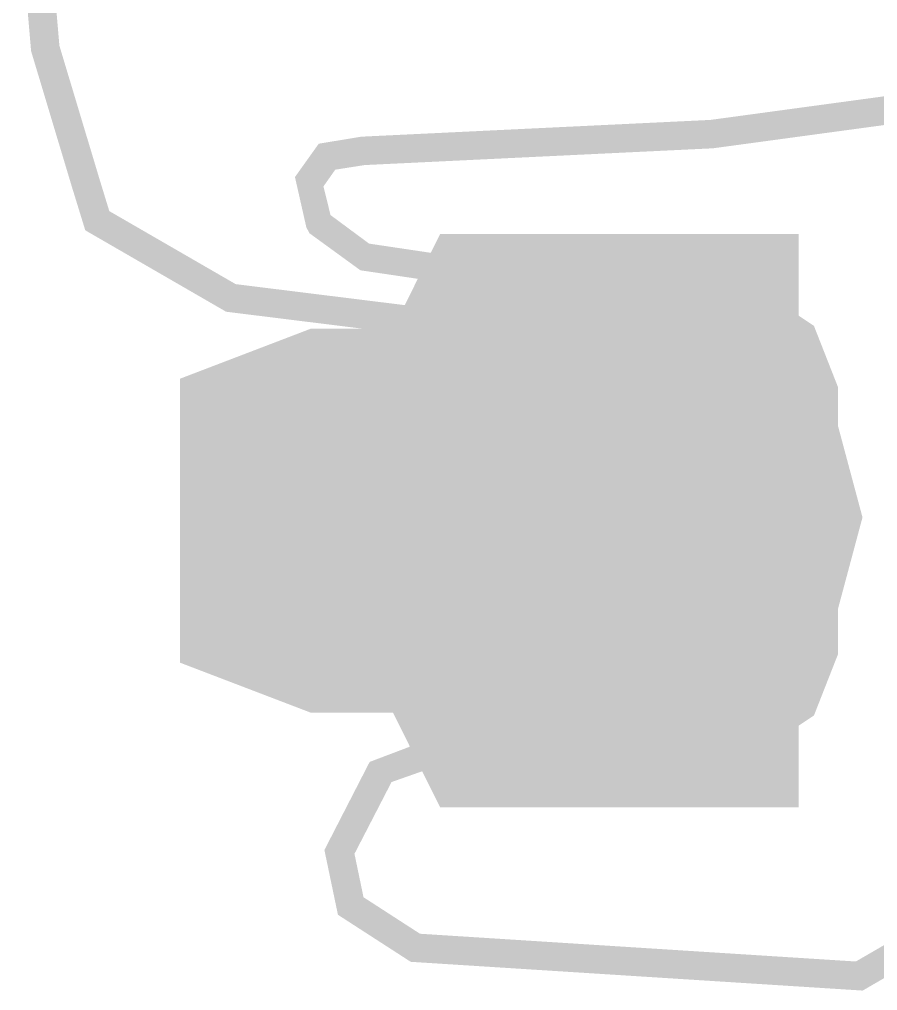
# Model space of a CAD drawing. Extents: x -2.33 to 2.87, y -1.64 to 3.9.
# Drawn here: x -2.325 to 0.668, y -1.639 to 1.748 of the extents above; entities that cross this region are included whole.
import ezdxf

# ---------------------------------------------------------------- set-up
doc = ezdxf.new("R2010")
doc.units = 0
doc.layers.add('COMP', color=252, linetype='CONTINUOUS')

msp = doc.modelspace()

# ---------------------------------------------------------------- linework, layer by layer
at = {"layer": 'COMP'}
for points in [[(-2.3252, 2.1135, -0.9484), (-2.3012, 2.1035, -0.9034), (-2.2612, 1.6421, -0.8826)], [(-2.2967, 2.0974, -0.9898), (-2.3252, 2.1135, -0.9484), (-2.2845, 1.6377, -0.9266)], [(-2.3252, 2.1135, -0.9484), (-2.2612, 1.6421, -0.8826), (-2.2845, 1.6377, -0.9266)], [(-2.3012, 2.1035, -0.9034), (-2.2489, 2.0774, -0.8998), (-2.2119, 1.6515, -0.8811)], [(-2.3012, 2.1035, -0.9034), (-2.2119, 1.6515, -0.8811), (-2.2612, 1.6421, -0.8826)], [(-2.2444, 2.0713, -0.9861), (-2.2967, 2.0974, -0.9898), (-2.2584, 1.6428, -0.9692)], [(-2.2967, 2.0974, -0.9898), (-2.2845, 1.6377, -0.9266), (-2.2584, 1.6428, -0.9692)], [(-2.2444, 2.0713, -0.9861), (-2.2584, 1.6428, -0.9692), (-2.209, 1.6523, -0.9678)], [(-2.2489, 2.0774, -0.8998), (-2.2204, 2.0613, -0.9411), (-2.1858, 1.6566, -0.9237)], [(-2.2489, 2.0774, -0.8998), (-2.1858, 1.6566, -0.9237), (-2.2119, 1.6515, -0.8811)], [(-2.2204, 2.0613, -0.9411), (-2.2444, 2.0713, -0.9861), (-2.209, 1.6523, -0.9678)], [(-2.2204, 2.0613, -0.9411), (-2.209, 1.6523, -0.9678), (-2.1858, 1.6566, -0.9237)], [(-2.2584, 1.6428, -0.9692), (-2.2845, 1.6377, -0.9266), (-2.1412, 1.1609, -0.9509)], [(-2.2845, 1.6377, -0.9266), (-2.2612, 1.6421, -0.8826), (-2.1183, 1.1668, -0.9068)], [(-2.2845, 1.6377, -0.9266), (-2.1183, 1.1668, -0.9068), (-2.1412, 1.1609, -0.9509)], [(-2.2612, 1.6421, -0.8826), (-2.2119, 1.6515, -0.8811), (-2.0704, 1.1813, -0.9053)], [(-2.2612, 1.6421, -0.8826), (-2.0704, 1.1813, -0.9053), (-2.1183, 1.1668, -0.9068)], [(-2.209, 1.6523, -0.9678), (-2.2584, 1.6428, -0.9692), (-2.1162, 1.1694, -0.9934)], [(-2.2584, 1.6428, -0.9692), (-2.1412, 1.1609, -0.9509), (-2.1162, 1.1694, -0.9934)], [(-2.2119, 1.6515, -0.8811), (-2.1858, 1.6566, -0.9237), (-2.0455, 1.1899, -0.9478)], [(-2.2119, 1.6515, -0.8811), (-2.0455, 1.1899, -0.9478), (-2.0704, 1.1813, -0.9053)], [(-2.1858, 1.6566, -0.9237), (-2.209, 1.6523, -0.9678), (-2.0684, 1.1839, -0.9918)], [(-2.209, 1.6523, -0.9678), (-2.1162, 1.1694, -0.9934), (-2.0684, 1.1839, -0.9918)], [(-2.1858, 1.6566, -0.9237), (-2.0684, 1.1839, -0.9918), (-2.0455, 1.1899, -0.9478)], [(1.034, 1.4967, -0.9951), (1.0301, 1.526, -0.9548), (0.0848, 1.3976, -0.9548)], [(1.0301, 1.526, -0.9548), (0.0866, 1.3775, -0.909), (0.0848, 1.3976, -0.9548)], [(1.0301, 1.526, -0.9548), (1.0328, 1.5061, -0.909), (0.0866, 1.3775, -0.909)], [(1.034, 1.4967, -0.9951), (0.0848, 1.3976, -0.9548), (0.0875, 1.3681, -0.9951)], [(1.0328, 1.5061, -0.909), (0.0911, 1.328, -0.9035), (0.0866, 1.3775, -0.909)], [(1.0407, 1.4474, -0.9896), (1.034, 1.4967, -0.9951), (0.0875, 1.3681, -0.9951)], [(1.0328, 1.5061, -0.909), (1.0395, 1.4568, -0.9035), (0.0911, 1.328, -0.9035)], [(1.0395, 1.4568, -0.9035), (0.0938, 1.2986, -0.9439), (0.0911, 1.328, -0.9035)], [(1.0395, 1.4568, -0.9035), (1.0434, 1.4275, -0.9439), (0.0938, 1.2986, -0.9439)], [(1.0407, 1.4474, -0.9896), (0.0875, 1.3681, -0.9951), (0.092, 1.3186, -0.9896)], [(1.0434, 1.4275, -0.9439), (1.0407, 1.4474, -0.9896), (0.092, 1.3186, -0.9896)], [(1.0434, 1.4275, -0.9439), (0.092, 1.3186, -0.9896), (0.0938, 1.2986, -0.9439)], [(0.0875, 1.3681, -0.9951), (0.0848, 1.3976, -0.9548), (-1.1329, 1.3391, -0.9549)], [(0.0848, 1.3976, -0.9548), (-1.1265, 1.3194, -0.9091), (-1.1329, 1.3391, -0.9549)], [(0.0848, 1.3976, -0.9548), (0.0866, 1.3775, -0.909), (-1.1265, 1.3194, -0.9091)], [(0.092, 1.3186, -0.9896), (0.0875, 1.3681, -0.9951), (-1.1336, 1.3093, -0.9952)], [(0.0875, 1.3681, -0.9951), (-1.1329, 1.3391, -0.9549), (-1.1336, 1.3093, -0.9952)], [(0.0866, 1.3775, -0.909), (-1.1208, 1.2699, -0.9035), (-1.1265, 1.3194, -0.9091)], [(0.0866, 1.3775, -0.909), (0.0911, 1.328, -0.9035), (-1.1208, 1.2699, -0.9035)], [(-1.1336, 1.3093, -0.9952), (-1.1329, 1.3391, -0.9549), (-1.2813, 1.3146, -0.9298)], [(-1.1329, 1.3391, -0.9549), (-1.254, 1.3013, -0.8868), (-1.2813, 1.3146, -0.9298)], [(-1.1329, 1.3391, -0.9549), (-1.1265, 1.3194, -0.9091), (-1.254, 1.3013, -0.8868)], [(0.0911, 1.328, -0.9035), (0.0938, 1.2986, -0.9439), (-1.1215, 1.2401, -0.9437)], [(0.0911, 1.328, -0.9035), (-1.1215, 1.2401, -0.9437), (-1.1208, 1.2699, -0.9035)], [(-1.2798, 1.2826, -0.9683), (-1.2813, 1.3146, -0.9298), (-1.3642, 1.1983, -0.8566)], [(-1.2813, 1.3146, -0.9298), (-1.3241, 1.2101, -0.8259), (-1.3642, 1.1983, -0.8566)], [(-1.2813, 1.3146, -0.9298), (-1.254, 1.3013, -0.8868), (-1.3241, 1.2101, -0.8259)], [(-1.254, 1.3013, -0.8868), (-1.2744, 1.1938, -0.8356), (-1.3241, 1.2101, -0.8259)], [(-1.1336, 1.3093, -0.9952), (-1.2813, 1.3146, -0.9298), (-1.2798, 1.2826, -0.9683)], [(-1.1279, 1.2598, -0.9895), (-1.1336, 1.3093, -0.9952), (-1.2798, 1.2826, -0.9683)], [(-1.254, 1.3013, -0.8868), (-1.2253, 1.2561, -0.8823), (-1.2744, 1.1938, -0.8356)], [(-1.1265, 1.3194, -0.9091), (-1.2253, 1.2561, -0.8823), (-1.254, 1.3013, -0.8868)], [(-1.1265, 1.3194, -0.9091), (-1.1208, 1.2699, -0.9035), (-1.2253, 1.2561, -0.8823)], [(0.092, 1.3186, -0.9896), (-1.1336, 1.3093, -0.9952), (-1.1279, 1.2598, -0.9895)], [(0.0938, 1.2986, -0.9439), (0.092, 1.3186, -0.9896), (-1.1279, 1.2598, -0.9895)], [(0.0938, 1.2986, -0.9439), (-1.1279, 1.2598, -0.9895), (-1.1215, 1.2401, -0.9437)], [(-1.2798, 1.2826, -0.9683), (-1.3642, 1.1983, -0.8566), (-1.3547, 1.1702, -0.897)], [(-1.2511, 1.2373, -0.9638), (-1.2798, 1.2826, -0.9683), (-1.3547, 1.1702, -0.897)], [(-1.1279, 1.2598, -0.9895), (-1.2798, 1.2826, -0.9683), (-1.2511, 1.2373, -0.9638)], [(-1.2253, 1.2561, -0.8823), (-1.2648, 1.1656, -0.8761), (-1.2744, 1.1938, -0.8356)], [(-1.2253, 1.2561, -0.8823), (-1.2238, 1.224, -0.9208), (-1.2648, 1.1656, -0.8761)], [(-1.1215, 1.2401, -0.9437), (-1.1279, 1.2598, -0.9895), (-1.2511, 1.2373, -0.9638)], [(-1.1208, 1.2699, -0.9035), (-1.2238, 1.224, -0.9208), (-1.2253, 1.2561, -0.8823)], [(-1.1208, 1.2699, -0.9035), (-1.1215, 1.2401, -0.9437), (-1.2238, 1.224, -0.9208)], [(-1.2511, 1.2373, -0.9638), (-1.3547, 1.1702, -0.897), (-1.305, 1.1538, -0.9068)], [(-1.2238, 1.224, -0.9208), (-1.2511, 1.2373, -0.9638), (-1.305, 1.1538, -0.9068)], [(-1.2238, 1.224, -0.9208), (-1.305, 1.1538, -0.9068), (-1.2648, 1.1656, -0.8761)], [(-1.1215, 1.2401, -0.9437), (-1.2511, 1.2373, -0.9638), (-1.2238, 1.224, -0.9208)], [(-2.0704, 1.1813, -0.9053), (-2.0455, 1.1899, -0.9478), (-2.0117, 1.0796, -0.9454)], [(-2.0455, 1.1899, -0.9478), (-2.0684, 1.1839, -0.9918), (-2.028, 1.0577, -0.9902)], [(-2.0455, 1.1899, -0.9478), (-2.028, 1.0577, -0.9902), (-2.0117, 1.0796, -0.9454)], [(-1.3642, 1.1983, -0.8566), (-1.3241, 1.2101, -0.8259), (-1.2915, 1.0568, -0.7308)], [(-1.3547, 1.1702, -0.897), (-1.3642, 1.1983, -0.8566), (-1.3243, 1.0222, -0.7502)], [(-1.3642, 1.1983, -0.8566), (-1.2915, 1.0568, -0.7308), (-1.3243, 1.0222, -0.7502)], [(-1.3241, 1.2101, -0.8259), (-1.2744, 1.1938, -0.8356), (-1.2476, 1.0713, -0.756)], [(-1.3241, 1.2101, -0.8259), (-1.2476, 1.0713, -0.756), (-1.2915, 1.0568, -0.7308)], [(-1.2744, 1.1938, -0.8356), (-1.2648, 1.1656, -0.8761), (-1.2365, 1.0512, -0.8007)], [(-1.2744, 1.1938, -0.8356), (-1.2365, 1.0512, -0.8007), (-1.2476, 1.0713, -0.756)], [(-2.1162, 1.1694, -0.9934), (-2.1412, 1.1609, -0.9509), (-2.0955, 1.0126, -0.952)], [(-2.1412, 1.1609, -0.9509), (-2.1183, 1.1668, -0.9068), (-2.0792, 1.0345, -0.9072)], [(-2.1412, 1.1609, -0.9509), (-2.0792, 1.0345, -0.9072), (-2.0955, 1.0126, -0.952)], [(-2.1183, 1.1668, -0.9068), (-2.0704, 1.1813, -0.9053), (-2.0373, 1.068, -0.9039)], [(-2.1183, 1.1668, -0.9068), (-2.0373, 1.068, -0.9039), (-2.0792, 1.0345, -0.9072)], [(-2.0684, 1.1839, -0.9918), (-2.1162, 1.1694, -0.9934), (-2.0698, 1.0242, -0.9935)], [(-2.1162, 1.1694, -0.9934), (-2.0955, 1.0126, -0.952), (-2.0698, 1.0242, -0.9935)], [(-2.0704, 1.1813, -0.9053), (-2.0117, 1.0796, -0.9454), (-2.0373, 1.068, -0.9039)], [(-2.0684, 1.1839, -0.9918), (-2.0698, 1.0242, -0.9935), (-2.028, 1.0577, -0.9902)], [(-1.305, 1.1538, -0.9068), (-1.3547, 1.1702, -0.897), (-1.3132, 1.0021, -0.7949)], [(-1.3547, 1.1702, -0.897), (-1.3243, 1.0222, -0.7502), (-1.3132, 1.0021, -0.7949)], [(-1.305, 1.1538, -0.9068), (-1.3132, 1.0021, -0.7949), (-1.2693, 1.0166, -0.8201)], [(-1.2648, 1.1656, -0.8761), (-1.305, 1.1538, -0.9068), (-1.2693, 1.0166, -0.8201)], [(-1.2648, 1.1656, -0.8761), (-1.2693, 1.0166, -0.8201), (-1.2365, 1.0512, -0.8007)], [(-2.0792, 1.0345, -0.9072), (-2.0373, 1.068, -0.9039), (-1.588, 0.8061, -0.7234)], [(-2.028, 1.0577, -0.9902), (-2.0698, 1.0242, -0.9935), (-1.5872, 0.7475, -0.8046)], [(-2.0373, 1.068, -0.9039), (-2.0117, 1.0796, -0.9454), (-1.5709, 0.8249, -0.767)], [(-2.0373, 1.068, -0.9039), (-1.5709, 0.8249, -0.767), (-1.588, 0.8061, -0.7234)], [(-2.0117, 1.0796, -0.9454), (-2.028, 1.0577, -0.9902), (-1.5705, 0.7956, -0.8077)], [(-2.028, 1.0577, -0.9902), (-1.5872, 0.7475, -0.8046), (-1.5705, 0.7956, -0.8077)], [(-2.0117, 1.0796, -0.9454), (-1.5705, 0.7956, -0.8077), (-1.5709, 0.8249, -0.767)], [(-1.3243, 1.0222, -0.7502), (-1.2915, 1.0568, -0.7308), (-1.1273, 0.9336, -0.6324)], [(-1.2915, 1.0568, -0.7308), (-1.2476, 1.0713, -0.756), (-1.1056, 0.9662, -0.6661)], [(-1.2915, 1.0568, -0.7308), (-1.1056, 0.9662, -0.6661), (-1.1273, 0.9336, -0.6324)], [(-1.2365, 1.0512, -0.8007), (-1.2693, 1.0166, -0.8201), (-1.1143, 0.9058, -0.7278)], [(-1.2476, 1.0713, -0.756), (-1.2365, 1.0512, -0.8007), (-1.0991, 0.9523, -0.7139)], [(-1.2476, 1.0713, -0.756), (-1.0991, 0.9523, -0.7139), (-1.1056, 0.9662, -0.6661)], [(-1.2365, 1.0512, -0.8007), (-1.1143, 0.9058, -0.7278), (-1.0991, 0.9523, -0.7139)], [(-2.0955, 1.0126, -0.952), (-2.0792, 1.0345, -0.9072), (-1.6047, 0.758, -0.7203)], [(-2.0698, 1.0242, -0.9935), (-2.0955, 1.0126, -0.952), (-1.6043, 0.7287, -0.7609)], [(-2.0792, 1.0345, -0.9072), (-1.588, 0.8061, -0.7234), (-1.6047, 0.758, -0.7203)], [(-2.0698, 1.0242, -0.9935), (-1.6043, 0.7287, -0.7609), (-1.5872, 0.7475, -0.8046)], [(-1.3132, 1.0021, -0.7949), (-1.3243, 1.0222, -0.7502), (-1.1425, 0.8871, -0.6463)], [(-1.3243, 1.0222, -0.7502), (-1.1273, 0.9336, -0.6324), (-1.1425, 0.8871, -0.6463)], [(-1.2693, 1.0166, -0.8201), (-1.3132, 1.0021, -0.7949), (-1.136, 0.8732, -0.694)], [(-1.2693, 1.0166, -0.8201), (-1.136, 0.8732, -0.694), (-1.1143, 0.9058, -0.7278)], [(-2.0955, 1.0126, -0.952), (-1.6047, 0.758, -0.7203), (-1.6043, 0.7287, -0.7609)], [(-1.3132, 1.0021, -0.7949), (-1.1425, 0.8871, -0.6463), (-1.136, 0.8732, -0.694)], [(-0.8578, 1, -0.7156), (-1.022, 0.67, -0.3856), (-1.022, -0.67, -0.3856)], [(-0.8578, 1, 1.2844), (-1.022, 0.67, 0.9544), (-1.022, 0.67, -0.3856)], [(-0.8578, 1, -0.7156), (-1.022, -0.67, -0.3856), (-0.8578, -1, -0.7156)], [(-0.8578, -1, 1.2844), (-1.022, 0.67, 0.9544), (-0.8578, 1, 1.2844)], [(-0.8578, 1, 1.2844), (-1.022, 0.67, -0.3856), (-0.8578, 1, -0.7156)], [(0.3922, 1, -0.7156), (0.3922, 1, 1.2844), (-0.8578, 1, 1.2844)], [(-0.8578, -1, 1.2844), (-0.8578, 1, 1.2844), (0.3922, 1, 1.2844)], [(-0.8578, 1, -0.7156), (-0.8578, -1, -0.7156), (0.3922, -1, -0.7156)], [(0.3922, 1, -0.7156), (-0.8578, 1, 1.2844), (-0.8578, 1, -0.7156)], [(-0.8578, -1, 1.2844), (0.3922, 1, 1.2844), (0.3922, -1, 1.2844)], [(-0.8578, 1, -0.7156), (0.3922, -1, -0.7156), (0.3922, 1, -0.7156)], [(0.3922, 1, -0.7156), (0.3922, 0.751, -0.4666), (0.3922, 0.751, 1.0354)], [(0.3922, 1, 1.2844), (0.3922, 0.751, 1.0354), (0.3922, -0.751, 1.0354)], [(0.3922, -1, -0.7156), (0.3922, 0.751, -0.4666), (0.3922, 1, -0.7156)], [(0.3922, 1, -0.7156), (0.3922, 0.751, 1.0354), (0.3922, 1, 1.2844)], [(0.3922, 1, 1.2844), (0.3922, -0.751, 1.0354), (0.3922, -1, 1.2844)], [(-1.1273, 0.9336, -0.6324), (-1.1056, 0.9662, -0.6661), (-0.7705, 0.9163, -0.6319)], [(-1.0991, 0.9523, -0.7139), (-1.1143, 0.9058, -0.7278), (-0.7733, 0.8555, -0.6935)], [(-1.1056, 0.9662, -0.6661), (-1.0991, 0.9523, -0.7139), (-0.7676, 0.9033, -0.6801)], [(-1.1056, 0.9662, -0.6661), (-0.7676, 0.9033, -0.6801), (-0.7705, 0.9163, -0.6319)], [(-1.0991, 0.9523, -0.7139), (-0.7733, 0.8555, -0.6935), (-0.7676, 0.9033, -0.6801)], [(-1.1425, 0.8871, -0.6463), (-1.1273, 0.9336, -0.6324), (-0.7792, 0.8815, -0.5971)], [(-1.1273, 0.9336, -0.6324), (-0.7705, 0.9163, -0.6319), (-0.7792, 0.8815, -0.5971)], [(-0.7792, 0.8815, -0.6202), (-0.7705, 0.9163, -0.655), (-0.782, 0.8207, -0.6818)], [(-0.7705, 0.9163, -0.655), (-0.7676, 0.9033, -0.7032), (-0.782, 0.8207, -0.6818)], [(-1.136, 0.8732, -0.694), (-1.1425, 0.8871, -0.6463), (-0.785, 0.8337, -0.6105)], [(-1.1425, 0.8871, -0.6463), (-0.7792, 0.8815, -0.5971), (-0.785, 0.8337, -0.6105)], [(-1.1143, 0.9058, -0.7278), (-1.136, 0.8732, -0.694), (-0.782, 0.8207, -0.6587)], [(-1.1143, 0.9058, -0.7278), (-0.782, 0.8207, -0.6587), (-0.7733, 0.8555, -0.6935)], [(-0.785, 0.8337, -0.6336), (-0.7792, 0.8815, -0.6202), (-0.782, 0.8207, -0.6818)], [(-0.7676, 0.9033, -0.7032), (-0.7733, 0.8555, -0.7166), (-0.782, 0.8207, -0.6818)], [(-1.136, 0.8732, -0.694), (-0.785, 0.8337, -0.6105), (-0.782, 0.8207, -0.6587)], [(-1.588, 0.8061, -0.7234), (-1.5709, 0.8249, -0.767), (-0.8027, 0.7295, -0.6408)], [(-1.5709, 0.8249, -0.767), (-1.5705, 0.7956, -0.8077), (-0.7998, 0.6997, -0.6809)], [(-1.5709, 0.8249, -0.767), (-0.7998, 0.6997, -0.6809), (-0.8027, 0.7295, -0.6408)], [(-1.6047, 0.758, -0.7203), (-1.588, 0.8061, -0.7234), (-0.8126, 0.71, -0.5958)], [(-1.588, 0.8061, -0.7234), (-0.8027, 0.7295, -0.6408), (-0.8126, 0.71, -0.5958)], [(-1.5705, 0.7956, -0.8077), (-1.5872, 0.7475, -0.8046), (-0.8068, 0.6504, -0.676)], [(-1.5705, 0.7956, -0.8077), (-0.8068, 0.6504, -0.676), (-0.7998, 0.6997, -0.6809)], [(-0.1672, 0.794, -1.0328), (-0.1672, 0.794, -0.7174), (-0.5584, 0.6892, -0.7174)], [(-0.1672, 0.794, -0.7174), (-0.1672, 0.0116, -0.7174), (-0.5584, 0.6892, -0.7174)], [(0.224, 0.6892, -1.0328), (-0.1672, 0.794, -1.0328), (-0.5584, 0.6892, -1.0328)], [(-0.1672, 0.794, -1.0328), (-0.5584, 0.6892, -0.7174), (-0.5584, 0.6892, -1.0328)], [(0.224, 0.6892, -1.0328), (0.224, 0.6892, -0.7174), (-0.1672, 0.794, -0.7174)], [(0.224, 0.6892, -0.7174), (-0.1672, 0.0116, -0.7174), (-0.1672, 0.794, -0.7174)], [(0.224, 0.6892, -1.0328), (-0.1672, 0.794, -0.7174), (-0.1672, 0.794, -1.0328)], [(-1.6043, 0.7287, -0.7609), (-1.6047, 0.758, -0.7203), (-0.8195, 0.6607, -0.5909)], [(-1.6047, 0.758, -0.7203), (-0.8126, 0.71, -0.5958), (-0.8195, 0.6607, -0.5909)], [(-1.5872, 0.7475, -0.8046), (-1.6043, 0.7287, -0.7609), (-0.8166, 0.6309, -0.631)], [(-1.5872, 0.7475, -0.8046), (-0.8166, 0.6309, -0.631), (-0.8068, 0.6504, -0.676)], [(0.3922, -0.751, -0.4666), (0.3382, -0.751, -0.4666), (0.3382, 0.751, -0.4666)], [(0.3922, 0.751, -0.4666), (0.3382, 0.751, -0.4666), (0.3382, 0.751, 1.0354)], [(0.3922, 0.751, 1.0354), (0.3382, 0.751, 1.0354), (0.3382, -0.751, 1.0354)], [(0.3382, 0.751, 1.0354), (0.4458, 0.6795, 0.9639), (0.4458, -0.6795, 0.9639)], [(0.3382, 0.751, -0.4666), (0.4458, 0.6795, -0.3951), (0.4458, 0.6795, 0.9639)], [(0.3922, -0.751, -0.4666), (0.3382, 0.751, -0.4666), (0.3922, 0.751, -0.4666)], [(0.3922, 0.751, -0.4666), (0.3382, 0.751, 1.0354), (0.3922, 0.751, 1.0354)], [(0.3922, 0.751, 1.0354), (0.3382, -0.751, 1.0354), (0.3922, -0.751, 1.0354)], [(0.3382, 0.751, 1.0354), (0.4458, -0.6795, 0.9639), (0.3382, -0.751, 1.0354)], [(0.3382, 0.751, -0.4666), (0.4458, 0.6795, 0.9639), (0.3382, 0.751, 1.0354)], [(0.3382, -0.751, -0.4666), (0.4458, 0.6795, -0.3951), (0.3382, 0.751, -0.4666)], [(0.3922, -1, -0.7156), (0.3922, -0.751, -0.4666), (0.3922, 0.751, -0.4666)], [(-1.6043, 0.7287, -0.7609), (-0.8195, 0.6607, -0.5909), (-0.8166, 0.6309, -0.631)], [(-0.8166, 0.6309, -0.6541), (-0.8195, 0.6607, -0.614), (-0.8027, 0.7295, -0.664)], [(-0.8195, 0.6607, -0.614), (-0.8126, 0.71, -0.619), (-0.8027, 0.7295, -0.664)], [(-0.8166, 0.6309, -0.6541), (-0.8027, 0.7295, -0.664), (-0.7998, 0.6997, -0.704)], [(-0.5584, 0.6892, -1.0328), (-0.8448, 0.4028, -1.0328), (-0.9497, 0.0116, -1.0328)], [(-0.5584, 0.6892, -1.0328), (-0.9497, 0.0116, -1.0328), (-0.5584, -0.6661, -1.0328)], [(-0.5584, 0.6892, -1.0328), (-0.5584, 0.6892, -0.7174), (-0.8448, 0.4028, -0.7174)], [(-0.5584, 0.6892, -0.7174), (-0.1672, 0.0116, -0.7174), (-0.8448, 0.4028, -0.7174)], [(-0.5584, 0.6892, -1.0328), (-0.8448, 0.4028, -0.7174), (-0.8448, 0.4028, -1.0328)], [(-0.8166, 0.6309, -0.6541), (-0.7998, 0.6997, -0.704), (-0.8068, 0.6504, -0.6991)], [(0.224, -0.6661, -1.0328), (0.224, 0.6892, -1.0328), (-0.5584, 0.6892, -1.0328)], [(0.224, -0.6661, -1.0328), (-0.5584, 0.6892, -1.0328), (-0.5584, -0.6661, -1.0328)], [(0.5104, 0.4028, -0.7174), (-0.1672, 0.0116, -0.7174), (0.224, 0.6892, -0.7174)], [(0.5104, 0.4028, -1.0328), (0.5104, 0.4028, -0.7174), (0.224, 0.6892, -0.7174)], [(0.224, 0.6892, -1.0328), (0.224, -0.6661, -1.0328), (0.6152, 0.0116, -1.0328)], [(0.224, 0.6892, -1.0328), (0.6152, 0.0116, -1.0328), (0.5104, 0.4028, -1.0328)], [(0.5104, 0.4028, -1.0328), (0.224, 0.6892, -0.7174), (0.224, 0.6892, -1.0328)], [(0.3382, -0.751, -0.4666), (0.4458, -0.6795, -0.3951), (0.4458, 0.6795, -0.3951)], [(0.4458, 0.6795, 0.9639), (0.5301, 0.4649, 0.7493), (0.5301, -0.4649, 0.7493)], [(0.4458, 0.6795, -0.3951), (0.5301, 0.4649, -0.1805), (0.5301, 0.4649, 0.7493)], [(0.4458, 0.6795, 0.9639), (0.5301, -0.4649, 0.7493), (0.4458, -0.6795, 0.9639)], [(0.4458, 0.6795, -0.3951), (0.5301, 0.4649, 0.7493), (0.4458, 0.6795, 0.9639)], [(0.4458, -0.6795, -0.3951), (0.5301, 0.4649, -0.1805), (0.4458, 0.6795, -0.3951)], [(-1.3077, 0.67, -0.3856), (-1.7651, 0.4951, -0.2107), (-1.7651, -0.4951, -0.2107)], [(-1.3077, 0.67, 0.9544), (-1.7651, 0.4951, 0.7795), (-1.7651, 0.4951, -0.2107)], [(-1.3077, 0.67, -0.3856), (-1.7651, -0.4951, -0.2107), (-1.3077, -0.67, -0.3856)], [(-1.3077, -0.67, 0.9544), (-1.7651, 0.4951, 0.7795), (-1.3077, 0.67, 0.9544)], [(-1.3077, 0.67, 0.9544), (-1.7651, 0.4951, -0.2107), (-1.3077, 0.67, -0.3856)], [(-1.022, 0.67, -0.3856), (-1.3077, 0.67, -0.3856), (-1.3077, -0.67, -0.3856)], [(-1.022, -0.67, 0.9544), (-1.3077, -0.67, 0.9544), (-1.3077, 0.67, 0.9544)], [(-1.022, 0.67, 0.9544), (-1.3077, 0.67, 0.9544), (-1.3077, 0.67, -0.3856)], [(-1.022, 0.67, -0.3856), (-1.3077, -0.67, -0.3856), (-1.022, -0.67, -0.3856)], [(-1.022, -0.67, 0.9544), (-1.3077, 0.67, 0.9544), (-1.022, 0.67, 0.9544)], [(-1.022, 0.67, 0.9544), (-1.3077, 0.67, -0.3856), (-1.022, 0.67, -0.3856)], [(-0.8578, -1, 1.2844), (-1.022, -0.67, 0.9544), (-1.022, 0.67, 0.9544)], [(-1.7651, 0.4951, -0.2107), (-1.7651, 0.0039, -0.1367), (-1.7651, -0.1961, -0.1367)], [(-1.7651, 0.4951, -0.2107), (-1.7651, 0.2039, -0.1367), (-1.7651, 0.0039, -0.1367)], [(-1.7651, 0.4951, -0.2107), (-1.7651, 0.4039, -0.1367), (-1.7651, 0.2039, -0.1367)], [(-1.7651, 0.4951, -0.2107), (-1.7651, 0.4211, -0.1367), (-1.7651, 0.4039, -0.1367)], [(-1.7651, 0.4039, 0.7055), (-1.7651, 0.4211, 0.7055), (-1.7651, 0.4951, 0.7795)], [(-1.7651, 0.2039, 0.7055), (-1.7651, 0.4039, 0.7055), (-1.7651, 0.4951, 0.7795)], [(-1.7651, 0.0039, 0.7055), (-1.7651, 0.2039, 0.7055), (-1.7651, 0.4951, 0.7795)], [(-1.7651, -0.1961, 0.7055), (-1.7651, 0.0039, 0.7055), (-1.7651, 0.4951, 0.7795)], [(-1.3077, -0.67, 0.9544), (-1.7651, -0.4951, 0.7795), (-1.7651, 0.4951, 0.7795)], [(-1.7651, 0.4951, 0.7795), (-1.7651, 0.4211, 0.7055), (-1.7651, 0.4211, -0.1367)], [(-1.7651, 0.4951, -0.2107), (-1.7651, -0.1961, -0.1367), (-1.7651, -0.4951, -0.2107)], [(-1.7651, -0.1961, 0.7055), (-1.7651, 0.4951, 0.7795), (-1.7651, -0.4951, 0.7795)], [(-1.7651, 0.4951, 0.7795), (-1.7651, 0.4211, -0.1367), (-1.7651, 0.4951, -0.2107)], [(0.4458, -0.6795, -0.3951), (0.5301, -0.4649, -0.1805), (0.5301, 0.4649, -0.1805)], [(0.5301, 0.4649, 0.7493), (0.525, 0.191, 0.4754), (0.525, -0.191, 0.4754)], [(0.5301, 0.4649, -0.1805), (0.525, 0.191, 0.0934), (0.525, 0.191, 0.4754)], [(0.5301, 0.4649, 0.7493), (0.525, -0.191, 0.4754), (0.5301, -0.4649, 0.7493)], [(0.5301, 0.4649, -0.1805), (0.525, 0.191, 0.4754), (0.5301, 0.4649, 0.7493)], [(0.5301, -0.4649, -0.1805), (0.525, 0.191, 0.0934), (0.5301, 0.4649, -0.1805)], [(-1.7651, 0.4039, -0.1367), (-1.7651, 0.4211, -0.1367), (-1.7651, 0.4211, 0.7055)], [(-1.7651, 0.4039, -0.1367), (-1.7651, 0.4211, 0.7055), (-1.7651, 0.4039, 0.7055)], [(-1.7651, 0.4039, -0.1367), (-1.7651, 0.3739, -0.1067), (-1.7651, 0.2339, -0.1067)], [(-1.7651, 0.4039, 0.7055), (-1.7651, 0.3739, 0.6755), (-1.7651, 0.3739, -0.1067)], [(-1.7651, 0.4039, -0.1367), (-1.7651, 0.2339, -0.1067), (-1.7651, 0.2039, -0.1367)], [(-1.7651, 0.4039, 0.7055), (-1.7651, 0.3739, -0.1067), (-1.7651, 0.4039, -0.1367)], [(-1.7651, 0.2039, 0.7055), (-1.7651, 0.3739, 0.6755), (-1.7651, 0.4039, 0.7055)], [(-1.7651, 0.2039, 0.7055), (-1.7651, 0.2339, 0.6755), (-1.7651, 0.3739, 0.6755)], [(-1.7651, 0.2339, 0.6755), (-1.7111, 0.2339, 0.6755), (-1.7111, 0.3739, 0.6755)], [(-1.7651, 0.3739, 0.6755), (-1.7111, 0.3739, 0.6755), (-1.7111, 0.3739, -0.1067)], [(-1.7651, 0.3739, -0.1067), (-1.7111, 0.3739, -0.1067), (-1.7111, 0.2339, -0.1067)], [(-1.7651, 0.2339, 0.6755), (-1.7111, 0.3739, 0.6755), (-1.7651, 0.3739, 0.6755)], [(-1.7651, 0.3739, 0.6755), (-1.7111, 0.3739, -0.1067), (-1.7651, 0.3739, -0.1067)], [(-1.7651, 0.3739, -0.1067), (-1.7111, 0.2339, -0.1067), (-1.7651, 0.2339, -0.1067)], [(-1.7111, 0.2339, -0.1067), (-1.7111, 0.3739, -0.1067), (-1.7111, 0.3739, 0.6755)], [(-1.7111, 0.2339, -0.1067), (-1.7111, 0.3739, 0.6755), (-1.7111, 0.2339, 0.6755)], [(-0.8448, 0.4028, -1.0328), (-0.8448, 0.4028, -0.7174), (-0.9497, 0.0116, -0.7174)], [(-0.8448, 0.4028, -0.7174), (-0.1672, 0.0116, -0.7174), (-0.9497, 0.0116, -0.7174)], [(-0.8448, 0.4028, -1.0328), (-0.9497, 0.0116, -0.7174), (-0.9497, 0.0116, -1.0328)], [(0.6152, 0.0116, -0.7174), (-0.1672, 0.0116, -0.7174), (0.5104, 0.4028, -0.7174)], [(0.6152, 0.0116, -1.0328), (0.6152, 0.0116, -0.7174), (0.5104, 0.4028, -0.7174)], [(0.6152, 0.0116, -1.0328), (0.5104, 0.4028, -0.7174), (0.5104, 0.4028, -1.0328)], [(-1.7651, 0.2039, -0.1367), (-1.7651, 0.2339, -0.1067), (-1.7651, 0.2339, 0.6755)], [(-1.7651, 0.2339, -0.1067), (-1.7111, 0.2339, -0.1067), (-1.7111, 0.2339, 0.6755)], [(-1.7651, 0.2039, -0.1367), (-1.7651, 0.2339, 0.6755), (-1.7651, 0.2039, 0.7055)], [(-1.7651, 0.2339, -0.1067), (-1.7111, 0.2339, 0.6755), (-1.7651, 0.2339, 0.6755)], [(-1.7651, 0.2039, -0.1367), (-1.7651, 0.1739, -0.1067), (-1.7651, 0.0339, -0.1067)], [(-1.7651, 0.2039, 0.7055), (-1.7651, 0.1739, 0.6755), (-1.7651, 0.1739, -0.1067)], [(-1.7651, 0.2039, -0.1367), (-1.7651, 0.0339, -0.1067), (-1.7651, 0.0039, -0.1367)], [(-1.7651, 0.2039, 0.7055), (-1.7651, 0.1739, -0.1067), (-1.7651, 0.2039, -0.1367)], [(-1.7651, 0.0039, 0.7055), (-1.7651, 0.1739, 0.6755), (-1.7651, 0.2039, 0.7055)], [(-1.7651, 0.0039, 0.7055), (-1.7651, 0.0339, 0.6755), (-1.7651, 0.1739, 0.6755)], [(-1.7651, 0.0339, 0.6755), (-1.7111, 0.0339, 0.6755), (-1.7111, 0.1739, 0.6755)], [(-1.7651, 0.1739, 0.6755), (-1.7111, 0.1739, 0.6755), (-1.7111, 0.1739, -0.1067)], [(-1.7651, 0.1739, -0.1067), (-1.7111, 0.1739, -0.1067), (-1.7111, 0.0339, -0.1067)], [(-1.7651, 0.0339, 0.6755), (-1.7111, 0.1739, 0.6755), (-1.7651, 0.1739, 0.6755)], [(-1.7651, 0.1739, 0.6755), (-1.7111, 0.1739, -0.1067), (-1.7651, 0.1739, -0.1067)], [(-1.7651, 0.1739, -0.1067), (-1.7111, 0.0339, -0.1067), (-1.7651, 0.0339, -0.1067)], [(-1.7111, 0.0339, -0.1067), (-1.7111, 0.1739, -0.1067), (-1.7111, 0.1739, 0.6755)], [(-1.7111, 0.0339, -0.1067), (-1.7111, 0.1739, 0.6755), (-1.7111, 0.0339, 0.6755)], [(0.525, -0.191, 0.0934), (0.525, -0.191, 0.4754), (0.525, 0.191, 0.4754)], [(0.5301, -0.4649, -0.1805), (0.525, -0.191, 0.0934), (0.525, 0.191, 0.0934)], [(0.525, -0.191, 0.0934), (0.525, 0.191, 0.4754), (0.525, 0.191, 0.0934)], [(-1.7651, 0.0039, -0.1367), (-1.7651, 0.0339, -0.1067), (-1.7651, 0.0339, 0.6755)], [(-1.7651, 0.0339, -0.1067), (-1.7111, 0.0339, -0.1067), (-1.7111, 0.0339, 0.6755)], [(-1.7651, 0.0039, -0.1367), (-1.7651, 0.0339, 0.6755), (-1.7651, 0.0039, 0.7055)], [(-1.7651, 0.0339, -0.1067), (-1.7111, 0.0339, 0.6755), (-1.7651, 0.0339, 0.6755)], [(-1.7651, 0.0039, -0.1367), (-1.7651, -0.0261, -0.1067), (-1.7651, -0.1661, -0.1067)], [(-1.7651, 0.0039, 0.7055), (-1.7651, -0.0261, 0.6755), (-1.7651, -0.0261, -0.1067)], [(-1.7651, 0.0039, -0.1367), (-1.7651, -0.1661, -0.1067), (-1.7651, -0.1961, -0.1367)], [(-1.7651, 0.0039, 0.7055), (-1.7651, -0.0261, -0.1067), (-1.7651, 0.0039, -0.1367)], [(-1.7651, -0.1961, 0.7055), (-1.7651, -0.0261, 0.6755), (-1.7651, 0.0039, 0.7055)], [(-0.9497, 0.0116, -1.0328), (-0.9497, 0.0116, -0.7174), (-0.8448, -0.3797, -0.7174)], [(-0.9497, 0.0116, -0.7174), (-0.1672, 0.0116, -0.7174), (-0.8448, -0.3797, -0.7174)], [(-0.9497, 0.0116, -1.0328), (-0.8448, -0.3797, -1.0328), (-0.5584, -0.6661, -1.0328)], [(-0.9497, 0.0116, -1.0328), (-0.8448, -0.3797, -0.7174), (-0.8448, -0.3797, -1.0328)], [(-0.8448, -0.3797, -0.7174), (-0.1672, 0.0116, -0.7174), (-0.5584, -0.6661, -0.7174)], [(-0.5584, -0.6661, -0.7174), (-0.1672, 0.0116, -0.7174), (-0.1672, -0.7709, -0.7174)], [(-0.1672, -0.7709, -0.7174), (-0.1672, 0.0116, -0.7174), (0.224, -0.6661, -0.7174)], [(0.224, -0.6661, -0.7174), (-0.1672, 0.0116, -0.7174), (0.5104, -0.3797, -0.7174)], [(0.5104, -0.3797, -0.7174), (-0.1672, 0.0116, -0.7174), (0.6152, 0.0116, -0.7174)], [(0.224, -0.6661, -1.0328), (0.5104, -0.3797, -1.0328), (0.6152, 0.0116, -1.0328)], [(0.5104, -0.3797, -1.0328), (0.5104, -0.3797, -0.7174), (0.6152, 0.0116, -0.7174)], [(0.5104, -0.3797, -1.0328), (0.6152, 0.0116, -0.7174), (0.6152, 0.0116, -1.0328)], [(-1.7651, -0.1961, 0.7055), (-1.7651, -0.1661, 0.6755), (-1.7651, -0.0261, 0.6755)], [(-1.7651, -0.1661, 0.6755), (-1.7111, -0.1661, 0.6755), (-1.7111, -0.0261, 0.6755)], [(-1.7651, -0.0261, 0.6755), (-1.7111, -0.0261, 0.6755), (-1.7111, -0.0261, -0.1067)], [(-1.7651, -0.0261, -0.1067), (-1.7111, -0.0261, -0.1067), (-1.7111, -0.1661, -0.1067)], [(-1.7651, -0.1661, 0.6755), (-1.7111, -0.0261, 0.6755), (-1.7651, -0.0261, 0.6755)], [(-1.7651, -0.0261, 0.6755), (-1.7111, -0.0261, -0.1067), (-1.7651, -0.0261, -0.1067)], [(-1.7651, -0.0261, -0.1067), (-1.7111, -0.1661, -0.1067), (-1.7651, -0.1661, -0.1067)], [(-1.7111, -0.1661, -0.1067), (-1.7111, -0.0261, -0.1067), (-1.7111, -0.0261, 0.6755)], [(-1.7111, -0.1661, -0.1067), (-1.7111, -0.0261, 0.6755), (-1.7111, -0.1661, 0.6755)], [(-1.7651, -0.1961, -0.1367), (-1.7651, -0.1661, -0.1067), (-1.7651, -0.1661, 0.6755)], [(-1.7651, -0.1661, -0.1067), (-1.7111, -0.1661, -0.1067), (-1.7111, -0.1661, 0.6755)], [(-1.7651, -0.1961, -0.1367), (-1.7651, -0.1661, 0.6755), (-1.7651, -0.1961, 0.7055)], [(-1.7651, -0.1661, -0.1067), (-1.7111, -0.1661, 0.6755), (-1.7651, -0.1661, 0.6755)], [(-1.7651, -0.1961, -0.1367), (-1.7651, -0.3961, -0.1367), (-1.7651, -0.4951, -0.2107)], [(-1.7651, -0.4951, 0.7795), (-1.7651, -0.3961, 0.7055), (-1.7651, -0.1961, 0.7055)], [(-1.7651, -0.1961, -0.1367), (-1.7651, -0.2261, -0.1067), (-1.7651, -0.3661, -0.1067)], [(-1.7651, -0.1961, 0.7055), (-1.7651, -0.2261, 0.6755), (-1.7651, -0.2261, -0.1067)], [(-1.7651, -0.1961, -0.1367), (-1.7651, -0.3661, -0.1067), (-1.7651, -0.3961, -0.1367)], [(-1.7651, -0.1961, 0.7055), (-1.7651, -0.2261, -0.1067), (-1.7651, -0.1961, -0.1367)], [(-1.7651, -0.3961, 0.7055), (-1.7651, -0.2261, 0.6755), (-1.7651, -0.1961, 0.7055)], [(0.5301, -0.4649, 0.7493), (0.525, -0.191, 0.4754), (0.525, -0.191, 0.0934)], [(0.5301, -0.4649, 0.7493), (0.525, -0.191, 0.0934), (0.5301, -0.4649, -0.1805)], [(-1.7651, -0.3961, 0.7055), (-1.7651, -0.3661, 0.6755), (-1.7651, -0.2261, 0.6755)], [(-1.7651, -0.3661, 0.6755), (-1.7111, -0.3661, 0.6755), (-1.7111, -0.2261, 0.6755)], [(-1.7651, -0.2261, 0.6755), (-1.7111, -0.2261, 0.6755), (-1.7111, -0.2261, -0.1067)], [(-1.7651, -0.2261, -0.1067), (-1.7111, -0.2261, -0.1067), (-1.7111, -0.3661, -0.1067)], [(-1.7651, -0.3661, 0.6755), (-1.7111, -0.2261, 0.6755), (-1.7651, -0.2261, 0.6755)], [(-1.7651, -0.2261, 0.6755), (-1.7111, -0.2261, -0.1067), (-1.7651, -0.2261, -0.1067)], [(-1.7651, -0.2261, -0.1067), (-1.7111, -0.3661, -0.1067), (-1.7651, -0.3661, -0.1067)], [(-1.7111, -0.3661, -0.1067), (-1.7111, -0.2261, -0.1067), (-1.7111, -0.2261, 0.6755)], [(-1.7111, -0.3661, -0.1067), (-1.7111, -0.2261, 0.6755), (-1.7111, -0.3661, 0.6755)], [(-1.7651, -0.3961, -0.1367), (-1.7651, -0.3661, -0.1067), (-1.7651, -0.3661, 0.6755)], [(-1.7651, -0.3661, -0.1067), (-1.7111, -0.3661, -0.1067), (-1.7111, -0.3661, 0.6755)], [(-1.7651, -0.3961, -0.1367), (-1.7651, -0.3661, 0.6755), (-1.7651, -0.3961, 0.7055)], [(-1.7651, -0.3661, -0.1067), (-1.7111, -0.3661, 0.6755), (-1.7651, -0.3661, 0.6755)], [(-1.7651, -0.3961, -0.1367), (-1.7651, -0.4211, -0.1367), (-1.7651, -0.4951, -0.2107)], [(-1.7651, -0.4951, 0.7795), (-1.7651, -0.4211, 0.7055), (-1.7651, -0.3961, 0.7055)], [(-1.7651, -0.3961, 0.7055), (-1.7651, -0.4211, 0.7055), (-1.7651, -0.4211, -0.1367)], [(-1.7651, -0.3961, 0.7055), (-1.7651, -0.4211, -0.1367), (-1.7651, -0.3961, -0.1367)], [(-0.8448, -0.3797, -1.0328), (-0.8448, -0.3797, -0.7174), (-0.5584, -0.6661, -0.7174)], [(-0.8448, -0.3797, -1.0328), (-0.5584, -0.6661, -0.7174), (-0.5584, -0.6661, -1.0328)], [(0.224, -0.6661, -1.0328), (0.224, -0.6661, -0.7174), (0.5104, -0.3797, -0.7174)], [(0.224, -0.6661, -1.0328), (0.5104, -0.3797, -0.7174), (0.5104, -0.3797, -1.0328)], [(-1.7651, -0.4951, -0.2107), (-1.7651, -0.4211, -0.1367), (-1.7651, -0.4211, 0.7055)], [(-1.7651, -0.4951, -0.2107), (-1.7651, -0.4211, 0.7055), (-1.7651, -0.4951, 0.7795)], [(0.4458, -0.6795, 0.9639), (0.5301, -0.4649, 0.7493), (0.5301, -0.4649, -0.1805)], [(0.4458, -0.6795, 0.9639), (0.5301, -0.4649, -0.1805), (0.4458, -0.6795, -0.3951)], [(-1.3077, -0.67, -0.3856), (-1.7651, -0.4951, -0.2107), (-1.7651, -0.4951, 0.7795)], [(-1.3077, -0.67, -0.3856), (-1.7651, -0.4951, 0.7795), (-1.3077, -0.67, 0.9544)], [(-1.022, -0.67, -0.3856), (-1.3077, -0.67, -0.3856), (-1.3077, -0.67, 0.9544)], [(-1.022, -0.67, -0.3856), (-1.3077, -0.67, 0.9544), (-1.022, -0.67, 0.9544)], [(-0.8578, -1, -0.7156), (-1.022, -0.67, -0.3856), (-1.022, -0.67, 0.9544)], [(-0.8578, -1, -0.7156), (-1.022, -0.67, 0.9544), (-0.8578, -1, 1.2844)], [(-0.5584, -0.6661, -1.0328), (-0.5584, -0.6661, -0.7174), (-0.1672, -0.7709, -0.7174)], [(-0.1672, -0.7709, -1.0328), (0.224, -0.6661, -1.0328), (-0.5584, -0.6661, -1.0328)], [(-0.5584, -0.6661, -1.0328), (-0.1672, -0.7709, -0.7174), (-0.1672, -0.7709, -1.0328)], [(-0.1672, -0.7709, -1.0328), (-0.1672, -0.7709, -0.7174), (0.224, -0.6661, -0.7174)], [(-0.1672, -0.7709, -1.0328), (0.224, -0.6661, -0.7174), (0.224, -0.6661, -1.0328)], [(0.3382, -0.751, 1.0354), (0.4458, -0.6795, 0.9639), (0.4458, -0.6795, -0.3951)], [(0.3382, -0.751, 1.0354), (0.4458, -0.6795, -0.3951), (0.3382, -0.751, -0.4666)], [(0.3922, -0.751, 1.0354), (0.3382, -0.751, 1.0354), (0.3382, -0.751, -0.4666)], [(0.3922, -0.751, 1.0354), (0.3382, -0.751, -0.4666), (0.3922, -0.751, -0.4666)], [(0.3922, -1, 1.2844), (0.3922, -0.751, 1.0354), (0.3922, -0.751, -0.4666)], [(0.3922, -1, 1.2844), (0.3922, -0.751, -0.4666), (0.3922, -1, -0.7156)], [(-1.0955, -0.8805, -0.8266), (-1.1037, -0.8412, -0.8629), (-0.9405, -0.7794, -0.6602)], [(-1.1037, -0.8412, -0.8629), (-0.9124, -0.7813, -0.7029), (-0.9405, -0.7794, -0.6602)], [(-1.1037, -0.8412, -0.8629), (-1.0737, -0.837, -0.9032), (-0.9124, -0.7813, -0.7029)], [(-1.0955, -0.8805, -0.8266), (-0.9405, -0.7794, -0.6602), (-0.9511, -0.8221, -0.6364)], [(-1.0737, -0.837, -0.9032), (-0.895, -0.8259, -0.7219), (-0.9124, -0.7813, -0.7029)], [(-0.9511, -0.8221, -0.6364), (-0.9405, -0.7794, -0.6602), (-0.7122, -0.7958, -0.5716)], [(-0.9511, -0.8221, -0.6364), (-0.7122, -0.7958, -0.5716), (-0.724, -0.8387, -0.5488)], [(-0.9405, -0.7794, -0.6602), (-0.9124, -0.7813, -0.7029), (-0.6943, -0.7963, -0.6182)], [(-0.9405, -0.7794, -0.6602), (-0.6943, -0.7963, -0.6182), (-0.7122, -0.7958, -0.5716)], [(-0.9124, -0.7813, -0.7029), (-0.895, -0.8259, -0.7219), (-0.6881, -0.8398, -0.6421)], [(-0.9124, -0.7813, -0.7029), (-0.6881, -0.8398, -0.6421), (-0.6943, -0.7963, -0.6182)], [(-0.7179, -0.8822, -0.6159), (-0.724, -0.8387, -0.592), (-0.7122, -0.7958, -0.6148)], [(-0.7179, -0.8822, -0.6159), (-0.7122, -0.7958, -0.6148), (-0.6943, -0.7963, -0.6614)], [(-0.6999, -0.8828, -0.6625), (-0.7179, -0.8822, -0.6159), (-0.6943, -0.7963, -0.6614)], [(-0.6999, -0.8828, -0.6625), (-0.6943, -0.7963, -0.6614), (-0.6881, -0.8398, -0.6853)], [(-1.2615, -1.1484, -0.9497), (-1.2374, -1.1454, -0.9934), (-1.0737, -0.837, -0.9032)], [(-1.2615, -1.1484, -0.9497), (-1.0737, -0.837, -0.9032), (-1.1037, -0.8412, -0.8629)], [(-1.2332, -1.1581, -0.9068), (-1.2615, -1.1484, -0.9497), (-1.1037, -0.8412, -0.8629)], [(-1.2374, -1.1454, -0.9934), (-1.0356, -0.8722, -0.9072), (-1.0737, -0.837, -0.9032)], [(-1.2332, -1.1581, -0.9068), (-1.1037, -0.8412, -0.8629), (-1.0955, -0.8805, -0.8266)], [(-1.0574, -0.9157, -0.8306), (-1.0955, -0.8805, -0.8266), (-0.9511, -0.8221, -0.6364)], [(-1.0737, -0.837, -0.9032), (-1.0356, -0.8722, -0.9072), (-0.895, -0.8259, -0.7219)], [(-1.0574, -0.9157, -0.8306), (-0.9511, -0.8221, -0.6364), (-0.9337, -0.8667, -0.6553)], [(-1.0356, -0.8722, -0.9072), (-0.9057, -0.8686, -0.698), (-0.895, -0.8259, -0.7219)], [(-0.9337, -0.8667, -0.6553), (-0.9511, -0.8221, -0.6364), (-0.724, -0.8387, -0.5488)], [(-0.9337, -0.8667, -0.6553), (-0.724, -0.8387, -0.5488), (-0.7179, -0.8822, -0.5727)], [(-0.895, -0.8259, -0.7219), (-0.9057, -0.8686, -0.698), (-0.6999, -0.8828, -0.6193)], [(-0.895, -0.8259, -0.7219), (-0.6999, -0.8828, -0.6193), (-0.6881, -0.8398, -0.6421)], [(-1.2374, -1.1454, -0.9934), (-1.185, -1.1521, -0.9943), (-1.0356, -0.8722, -0.9072)], [(-1.1807, -1.1647, -0.9077), (-1.2332, -1.1581, -0.9068), (-1.0955, -0.8805, -0.8266)], [(-1.185, -1.1521, -0.9943), (-1.0274, -0.9115, -0.8709), (-1.0356, -0.8722, -0.9072)], [(-1.1807, -1.1647, -0.9077), (-1.0955, -0.8805, -0.8266), (-1.0574, -0.9157, -0.8306)], [(-1.0274, -0.9115, -0.8709), (-1.0574, -0.9157, -0.8306), (-0.9337, -0.8667, -0.6553)], [(-1.0356, -0.8722, -0.9072), (-1.0274, -0.9115, -0.8709), (-0.9057, -0.8686, -0.698)], [(-1.0274, -0.9115, -0.8709), (-0.9337, -0.8667, -0.6553), (-0.9057, -0.8686, -0.698)], [(-0.9057, -0.8686, -0.698), (-0.9337, -0.8667, -0.6553), (-0.7179, -0.8822, -0.5727)], [(-0.9057, -0.8686, -0.698), (-0.7179, -0.8822, -0.5727), (-0.6999, -0.8828, -0.6193)], [(-1.185, -1.1521, -0.9943), (-1.1566, -1.1617, -0.9515), (-1.0274, -0.9115, -0.8709)], [(-1.1566, -1.1617, -0.9515), (-1.0574, -0.9157, -0.8306), (-1.0274, -0.9115, -0.8709)], [(-1.1566, -1.1617, -0.9515), (-1.1807, -1.1647, -0.9077), (-1.0574, -0.9157, -0.8306)], [(-0.8578, -1, -0.7156), (-0.8578, -1, 1.2844), (0.3922, -1, 1.2844)], [(-0.8578, -1, -0.7156), (0.3922, -1, 1.2844), (0.3922, -1, -0.7156)], [(-1.2143, -1.3743, -0.9478), (-1.2374, -1.1454, -0.9934), (-1.2615, -1.1484, -0.9497)], [(-1.1899, -1.3576, -0.906), (-1.2143, -1.3743, -0.9478), (-1.2615, -1.1484, -0.9497)], [(-1.1899, -1.3576, -0.906), (-1.2615, -1.1484, -0.9497), (-1.2332, -1.1581, -0.9068)], [(-1.2143, -1.3743, -0.9478), (-1.1941, -1.3605, -0.9924), (-1.2374, -1.1454, -0.9934)], [(-1.1941, -1.3605, -0.9924), (-1.185, -1.1521, -0.9943), (-1.2374, -1.1454, -0.9934)], [(-1.1453, -1.327, -0.9087), (-1.1899, -1.3576, -0.906), (-1.2332, -1.1581, -0.9068)], [(-1.1453, -1.327, -0.9087), (-1.2332, -1.1581, -0.9068), (-1.1807, -1.1647, -0.9077)], [(-1.1941, -1.3605, -0.9924), (-1.1495, -1.3299, -0.9952), (-1.185, -1.1521, -0.9943)], [(-1.1495, -1.3299, -0.9952), (-1.1566, -1.1617, -0.9515), (-1.185, -1.1521, -0.9943)], [(-1.1251, -1.3131, -0.9533), (-1.1807, -1.1647, -0.9077), (-1.1566, -1.1617, -0.9515)], [(-1.1251, -1.3131, -0.9533), (-1.1453, -1.327, -0.9087), (-1.1807, -1.1647, -0.9077)], [(-1.1495, -1.3299, -0.9952), (-1.1251, -1.3131, -0.9533), (-1.1566, -1.1617, -0.9515)], [(-0.9373, -1.4678, -0.9955), (-1.1251, -1.3131, -0.9533), (-1.1495, -1.3299, -0.9952)], [(-0.9282, -1.4404, -0.954), (-1.1453, -1.327, -0.9087), (-1.1251, -1.3131, -0.9533)], [(-0.9373, -1.4678, -0.9955), (-0.9282, -1.4404, -0.954), (-1.1251, -1.3131, -0.9533)], [(-0.9534, -1.5167, -0.992), (-1.1495, -1.3299, -0.9952), (-1.1941, -1.3605, -0.9924)], [(-0.9354, -1.4619, -0.9091), (-1.1899, -1.3576, -0.906), (-1.1453, -1.327, -0.9087)], [(-0.9534, -1.5167, -0.992), (-0.9373, -1.4678, -0.9955), (-1.1495, -1.3299, -0.9952)], [(-0.9282, -1.4404, -0.954), (-0.9354, -1.4619, -0.9091), (-1.1453, -1.327, -0.9087)], [(-0.9515, -1.5109, -0.9056), (-1.2143, -1.3743, -0.9478), (-1.1899, -1.3576, -0.906)], [(-0.9605, -1.5383, -0.9471), (-1.1941, -1.3605, -0.9924), (-1.2143, -1.3743, -0.9478)], [(-0.9515, -1.5109, -0.9056), (-0.9605, -1.5383, -0.9471), (-1.2143, -1.3743, -0.9478)], [(-0.9605, -1.5383, -0.9471), (-0.9534, -1.5167, -0.992), (-1.1941, -1.3605, -0.9924)], [(-0.9354, -1.4619, -0.9091), (-0.9515, -1.5109, -0.9056), (-1.1899, -1.3576, -0.906)], [(0.5988, -1.5661, -0.9957), (-0.9282, -1.4404, -0.954), (-0.9373, -1.4678, -0.9955)], [(0.592, -1.5372, -0.9546), (-0.9354, -1.4619, -0.9091), (-0.9282, -1.4404, -0.954)], [(0.5988, -1.5661, -0.9957), (0.592, -1.5372, -0.9546), (-0.9282, -1.4404, -0.954)], [(0.7988, -1.4507, -0.996), (0.779, -1.4288, -0.9552), (0.592, -1.5372, -0.9546)], [(0.779, -1.4288, -0.9552), (0.5972, -1.559, -0.9094), (0.592, -1.5372, -0.9546)], [(0.7988, -1.4507, -0.996), (0.592, -1.5372, -0.9546), (0.5988, -1.5661, -0.9957)], [(0.779, -1.4288, -0.9552), (0.7933, -1.4447, -0.9097), (0.5972, -1.559, -0.9094)], [(0.7933, -1.4447, -0.9097), (0.6091, -1.6096, -0.9054), (0.5972, -1.559, -0.9094)], [(0.8331, -1.4884, -0.9914), (0.7988, -1.4507, -0.996), (0.5988, -1.5661, -0.9957)], [(0.7933, -1.4447, -0.9097), (0.8276, -1.4824, -0.9051), (0.6091, -1.6096, -0.9054)], [(0.6108, -1.6168, -0.9917), (-0.9373, -1.4678, -0.9955), (-0.9534, -1.5167, -0.992)], [(0.5972, -1.559, -0.9094), (-0.9515, -1.5109, -0.9056), (-0.9354, -1.4619, -0.9091)], [(0.6108, -1.6168, -0.9917), (0.5988, -1.5661, -0.9957), (-0.9373, -1.4678, -0.9955)], [(0.592, -1.5372, -0.9546), (0.5972, -1.559, -0.9094), (-0.9354, -1.4619, -0.9091)], [(0.8331, -1.4884, -0.9914), (0.5988, -1.5661, -0.9957), (0.6108, -1.6168, -0.9917)], [(0.8276, -1.4824, -0.9051), (0.6159, -1.6386, -0.9465), (0.6091, -1.6096, -0.9054)], [(0.8474, -1.5042, -0.9459), (0.8331, -1.4884, -0.9914), (0.6108, -1.6168, -0.9917)], [(0.8276, -1.4824, -0.9051), (0.8474, -1.5042, -0.9459), (0.6159, -1.6386, -0.9465)], [(0.6091, -1.6096, -0.9054), (-0.9605, -1.5383, -0.9471), (-0.9515, -1.5109, -0.9056)], [(0.6159, -1.6386, -0.9465), (-0.9534, -1.5167, -0.992), (-0.9605, -1.5383, -0.9471)], [(0.6159, -1.6386, -0.9465), (0.6108, -1.6168, -0.9917), (-0.9534, -1.5167, -0.992)], [(0.5972, -1.559, -0.9094), (0.6091, -1.6096, -0.9054), (-0.9515, -1.5109, -0.9056)], [(0.8474, -1.5042, -0.9459), (0.6108, -1.6168, -0.9917), (0.6159, -1.6386, -0.9465)], [(0.6091, -1.6096, -0.9054), (0.6159, -1.6386, -0.9465), (-0.9605, -1.5383, -0.9471)]]:
    msp.add_solid(points, dxfattribs=at)

doc.saveas('drawing.dxf')
